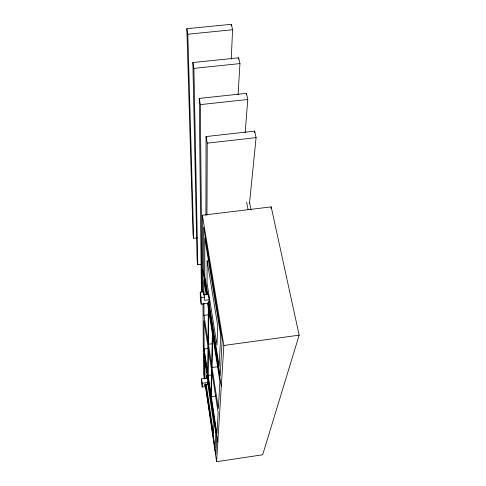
<?xml version="1.0" encoding="UTF-8"?>
<svg xmlns="http://www.w3.org/2000/svg" width="486" height="486" viewBox="0 0 486 486"><rect width="100%" height="100%" fill="white"/><g stroke="black" fill="none" stroke-linecap="round" stroke-linejoin="round"><path stroke-width="0.73" d="M205.93 215.353L206.046 136.566L254.67 131.117L256.092 137.647L249.506 203.118M206.945 215.037L207.224 143.157L206.046 136.566M206.538 384.481L206.532 386.71L213.5 433.567L213.87 424.163L207.753 383.351M206.568 378.539L206.586 375.569L207.006 378.4M207.546 379.888L207.558 378.065L201.502 378.91L202.188 387.026L204.381 386.716L204.369 384.76L208.196 384.226L208.215 382.427L202.14 383.278L202.188 387.026M208.257 297.037L208.281 294.291L203.64 294.899M207.753 373.114L207.996 346.712M208.038 341.664L208.342 308.361M208.385 349.264L208.111 375.484L211.847 374.961M208.792 311.174L208.439 344.252L212.904 343.645M209.144 299.716L209.108 303.112L201.18 304.151L200.347 298.756L200.256 292.086L203.622 291.643L204.478 297.116L204.485 300.324L209.144 299.716L208.281 294.291M210.985 394.529L211.55 369.834M211.659 365.108L212.376 333.846M211.914 372.197L211.313 396.716L215.796 396.078M212.789 336.458L212.03 367.501L217.995 366.675M231.312 25.813L231.379 24.3L186.837 28.717L193.003 233.991L193.677 238.31L197.395 237.848M231.257 59.237L232.569 29.749L231.379 24.3M238.596 59.316L238.687 57.81L192.857 62.536L197.097 260.296L197.796 264.779L201.496 264.311M238.091 94.588L239.944 63.587L238.687 57.81M216.598 461.7L223.852 345.467L202.383 215.219L271.194 206.884L299.163 335.176L262.665 454.787L216.598 461.7L205.11 384.128M246.323 94.861L246.432 93.348L199.254 98.421L201.35 287.645L202.079 292.311L200.354 104.612L199.254 98.421M245.175 132.714L247.775 99.484L246.432 93.348M254.524 132.623L254.67 131.117M270.963 208.379L271.194 206.884M223.852 345.467L299.163 335.176M204.114 349.021L204.005 320.766L218.141 412.669L216.95 434.028L204.114 349.021L208.591 348.407M207.516 303.118L219.891 381.328L218.372 408.562L203.98 315.378L208.482 314.782M201.18 304.151L201.101 297.554L204.478 297.116M207.224 143.157L256.092 137.647M200.354 104.612L247.775 99.484M197.796 264.779L193.896 68.368L239.944 63.587M186.837 28.717L187.815 34.22L232.569 29.749M249.555 202.468L251.055 209.891M246.578 202.067L248.067 209.49M192.857 62.536L193.896 68.368M207.777 294.747L204.813 276.145L204.758 237.952L220.717 335.364L219.168 366.25L208.786 301.089M207.255 294.674L203.81 273.035L203.628 227.138L222.193 340.109L220.188 376.018L208.561 302.881M202.753 269.73L206.672 294.449M207.978 302.687L221.288 386.577M206.21 294.88L203.841 279.893L203.901 294.996M200.256 292.086L201.101 297.554M203.27 345.528L217.819 442.084M207.765 381.334L208.196 384.226M205.614 384.116L215.073 447.867L215.82 433.008L204.922 360.503L204.946 378.88M204.557 378.649L204.132 353.365L216.768 437.297L215.802 454.501L205.341 383.904M204.339 378.91L203.458 372.944L202.984 303.841M201.502 378.91L202.14 383.278M187.815 34.22L193.677 238.31M202.383 215.219L202.905 291.709M203.932 303.3L203.98 315.378M203.622 291.643L203.628 293.599M207.139 260.69L207.03 283.071L216.969 345.121L217.728 325.729L207.139 260.69"/></g></svg>
